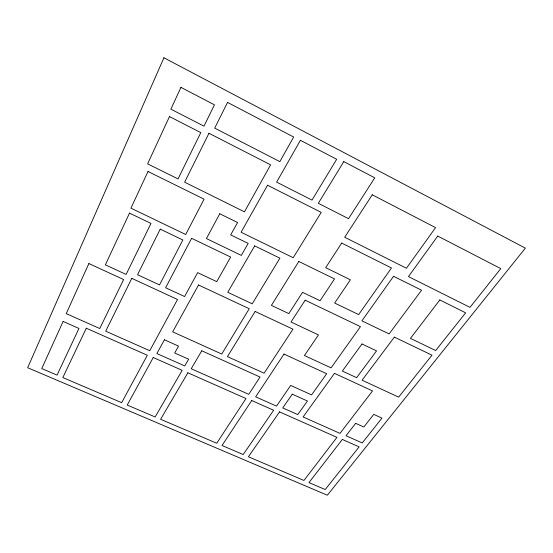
<?xml version="1.0" encoding="UTF-8"?>
<svg xmlns="http://www.w3.org/2000/svg" width="553" height="553" viewBox="0 0 553 553"><rect width="100%" height="100%" fill="white"/><g stroke="black" fill="none" stroke-linecap="round" stroke-linejoin="round"><path stroke-width="0.83" d="M163.916 57.782L27.65 367.731L327.335 495.218L525.35 248.138L163.916 57.782M88.881 263.553L66.236 313.627L99.761 328.523L123.63 279.555L88.881 263.553M63.104 321.438L41.765 368.575L57.063 375.1L78.955 328.441L63.104 321.438M180.949 87.367L170.891 109.169L203.967 126.16L214.453 104.828L180.949 87.367M169.474 116.593L147.61 163.854L178.038 178.923L200.801 132.609L169.474 116.593M148.004 171.506L130.93 208.163L185.711 234.507L204.078 199.163L148.004 171.506M129.499 213.133L105.374 264.852L126.119 274.44L150.983 223.433L129.499 213.133M86.289 328.226L62.828 377.561L121.66 402.674L147.326 355.254L86.289 328.226M131.787 278.359L105.713 331.171L149.766 350.74L177.513 299.484L131.787 278.359M160.218 229.136L137.559 274.737L159.52 284.919L182.863 239.981L160.218 229.136M208.972 133.266L184.619 182.186L244.461 211.82L270.611 164.842L208.972 133.266M227.56 102.402L214.695 128.116L279.832 161.628L293.671 137.02L227.56 102.402M191.614 238.308L165.617 287.747L184.598 296.546L197.649 272.636L216.748 281.643L230.656 257.069L191.614 238.308M219.769 213.769L206.428 238.564L241.308 255.396L248.186 243.403L230.698 234.887L237.576 222.513L219.769 213.769M153.25 357.528L127.225 405.045L155.137 416.955L182.179 370.337L153.25 357.528M164.435 339.777L156.872 353.547L184.737 365.927L188.635 359.215L174.686 352.98L178.557 346.123L164.435 339.777M198.541 284.982L172.66 331.835L221.732 354.038L249.23 308.733L198.541 284.982M267.548 185.227L241.08 232.225L293.214 257.726L321.217 212.387L267.548 185.227M300.41 140.303L276.624 182.124L312.01 200.103L336.673 159.292L300.41 140.303M254.691 245.891L227.753 292.295L252.216 303.804L279.908 258.175L254.691 245.891M187.868 372.798L160.598 419.292L216.728 443.243L245.981 398.533L187.868 372.798M201.769 350.789L191.22 368.747L248.746 394.31L260.034 377.056L201.769 350.789M343.793 161.614L318.321 203.31L348.535 218.67L374.761 177.845L343.793 161.614M255.133 311.457L227.435 356.616L264.099 373.199L292.959 329.18L255.133 311.457M298.807 261.465L271.399 305.387L288.839 313.627L302.539 292.33L320.056 300.742L334.524 278.919L298.807 261.465M372.252 194.794L344.706 237.251L406.441 268.26L435.557 227.629L372.252 194.794M341.692 243.071L325.703 267.68L350.395 279.797L334.662 303.044L358.648 314.595L391.469 267.97L341.692 243.071M305.173 300.189L291.002 321.998L318.459 334.918L304.413 355.538L331.067 367.869L360.452 326.643L305.173 300.189M251.726 400.538L222.009 445.497L243.196 454.538L273.645 410.25L251.726 400.538M283.993 354.079L255.666 396.847L276.493 406.102L290.698 385.441L311.595 394.89L326.678 373.724L283.993 354.079M279.541 411.895L248.408 456.764L303.936 480.46L336.964 437.354L279.541 411.895M292.267 394.178L282.735 407.907L297.756 414.591L307.44 401.008L292.267 394.178M393.57 276.286L361.904 320.851L389.125 333.929L421.566 290.228L393.57 276.286M334.482 373.351L303.099 416.962L340.005 433.379L372.535 390.916L334.482 373.351M437.748 236.069L408.446 276.59L469.988 307.364L500.776 268.62L437.748 236.069M361.994 343.98L342.348 371.063L356.637 377.678L376.545 350.872L361.994 343.98M394.365 337.116L362.091 380.201L398.651 397.137L431.99 355.178L394.365 337.116M439.822 299.954L410.457 338.381L435.674 350.54L465.654 312.818L439.822 299.954M342.335 439.428L308.961 482.61L325.212 489.543L359.125 446.872L342.335 439.428M355.641 423.335L346.033 435.75L362.236 442.96L381.971 418.123L373.745 414.377L363.833 427.02L355.641 423.335"/></g></svg>
